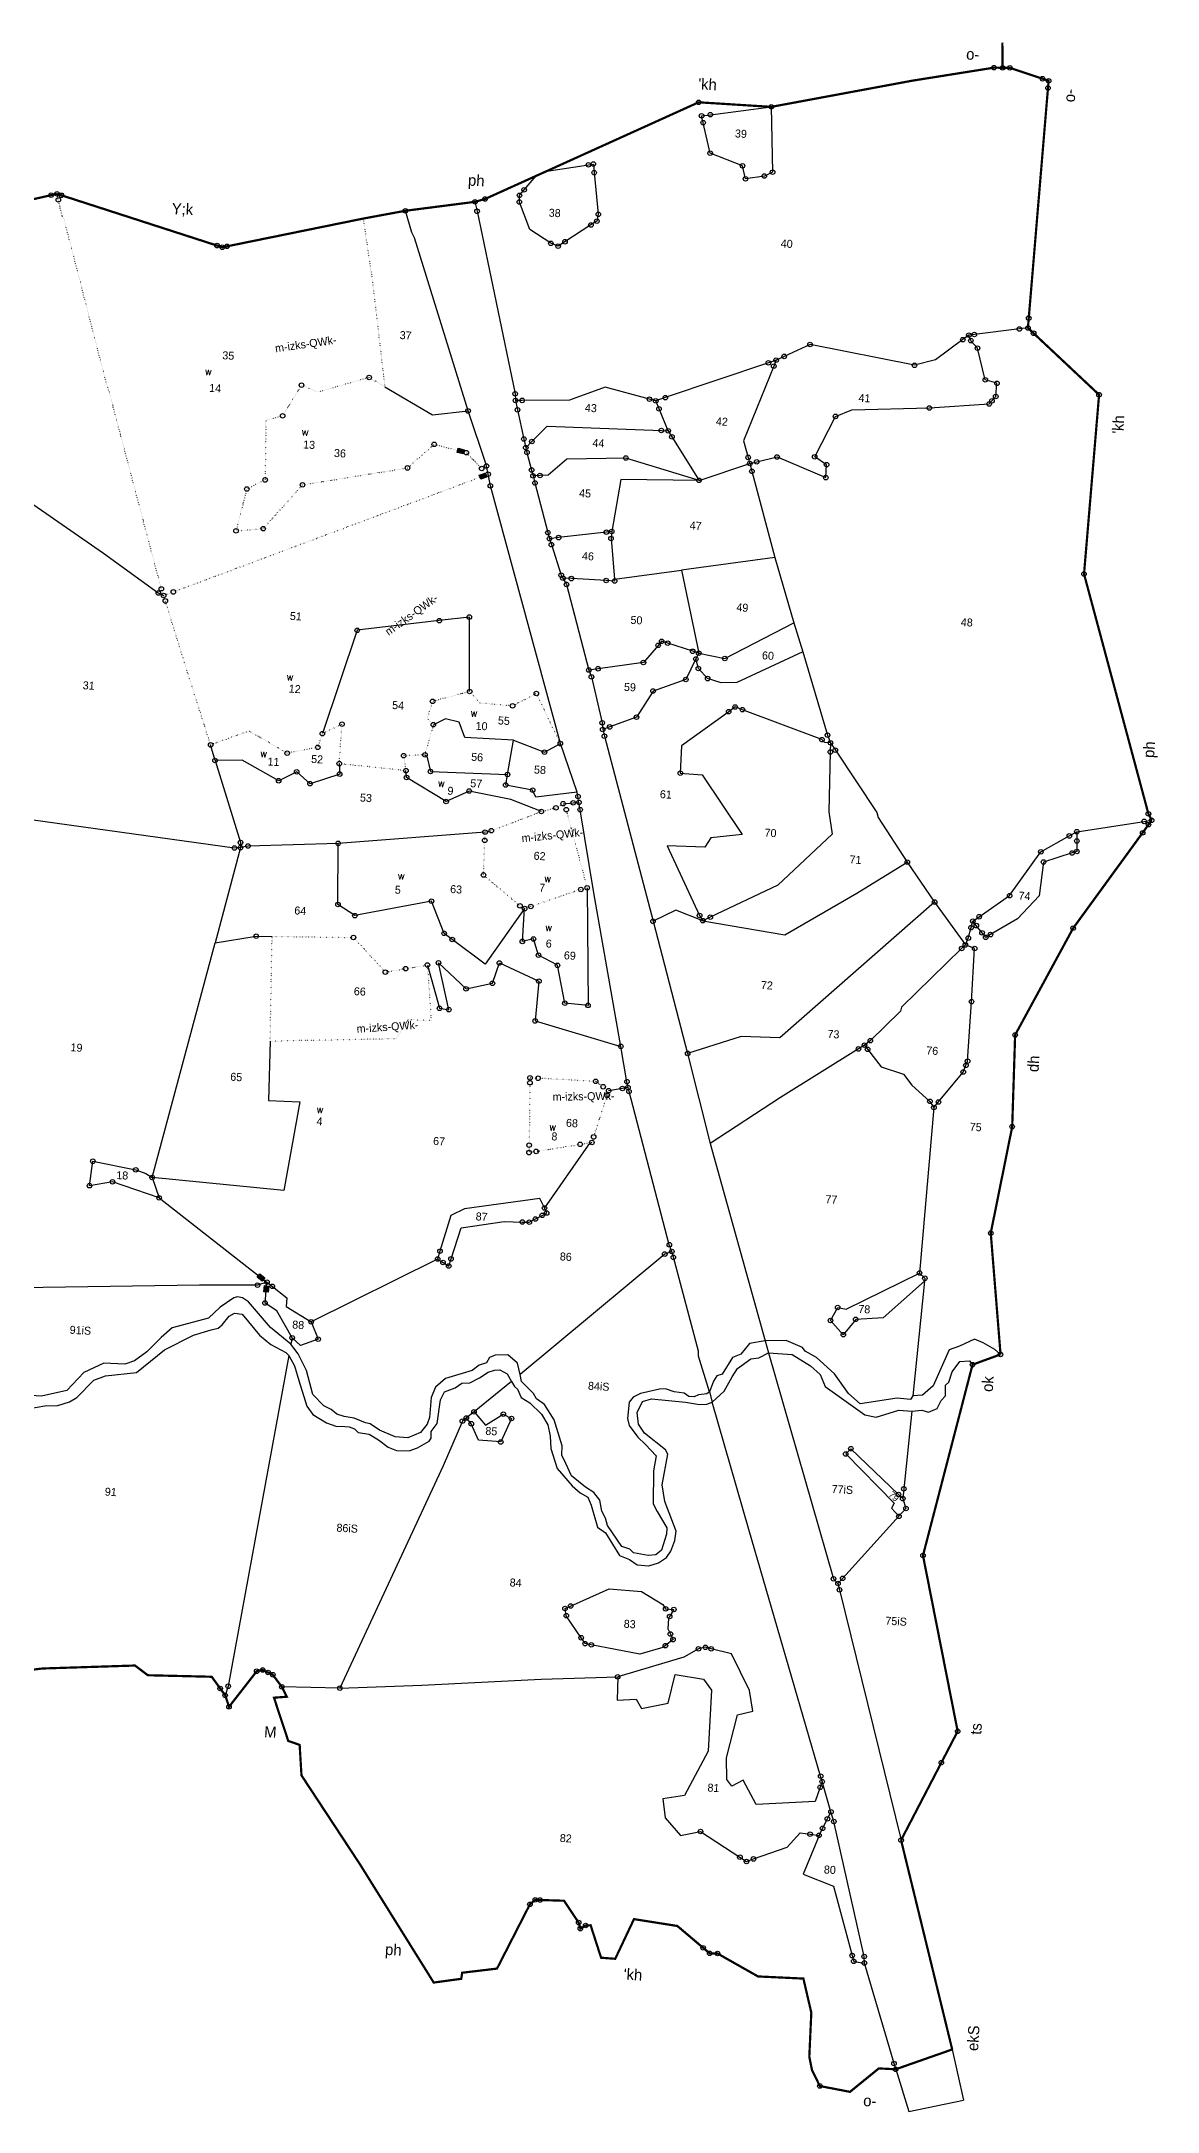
# Model space of a CAD drawing. Header units: metres. Extents: x 260764 to 263408, y 2215070 to 2217768.
# Drawn here: x 262077 to 263362, y 2215255 to 2217640 of the extents above; entities that cross this region are included whole.
import ezdxf

# ---------------------------------------------------------------- set-up
doc = ezdxf.new("R2010")
doc.units = ezdxf.units.M
doc.header["$MEASUREMENT"] = 0
doc.linetypes.add('DIVIDE', pattern=[1.25, 0.5, -0.25, 0, -0.25, 0, -0.25])
doc.linetypes.add('DOT', pattern=[0.25, 0, -0.25])
for name, color, linetype in [('OFF', 1, 'Continuous'), ('OTHERS', 1, 'Continuous'), ('POLY_FOREST', 7, 'DOT'), ('POLY_PARCEL', 6, 'Continuous'), ('POLY_RAIL', 7, 'Continuous'), ('POLY_WATER', 4, 'Continuous'), ('SYM_STONE', 1, 'Continuous'), ('TEXT_MAPIN', 7, 'Continuous'), ('TEXT_MAPOUT', 7, 'Continuous'), ('TEXT_PARCEL', 7, 'Continuous'), ('V_BOUND_LINE', 7, 'Continuous'), ('V_DIVIDE_LINE', 7, 'DIVIDE')]:
    doc.layers.add(name, color=color, linetype=linetype)
doc.styles.get("Standard").update_dxf_attribs({"font": 'simplex.shx'})
doc.styles.add('TEXT_MAP', font='', dxfattribs={"height": 1.8})
doc.styles.get('TEXT_MAP').set_extended_font_data('Kruti Dev 050')

# ---------------------------------------------------------------- blocks, each defined once
blk = doc.blocks.new('STONE')
at = {"layer": 'SYM_STONE'}
blk.add_circle((0, 0), 0.511, dxfattribs=at)
blk = doc.blocks.new('STONESQUAREFILLED')
at = {"layer": 'SYM_STONE'}
blk.add_hatch(color=256, dxfattribs=at).paths.add_polyline_path([(0.7, -0.48), (0.7, 0.48), (-0.7, 0.48), (-0.7, -0.48)])
blk.add_lwpolyline([(-0.7, 0.48), (0.7, 0.48), (0.7, -0.48), (-0.7, -0.48)], close=True, dxfattribs=at)
blk = doc.blocks.new('FG')
at = {"layer": 'OFF', "flags": 128}
blk.add_lwpolyline([(2861.78, 7147.77), (2873.87, 7151.05)], dxfattribs=at)
at = {"layer": 'OTHERS', "flags": 128}
for points in [[(2819.68, 7319.08), (2820.57, 7316.4)], [(2807.87, 7306.88), (2808.62, 7304.63)]]:
    blk.add_lwpolyline(points, dxfattribs=at)
at = {"layer": 'POLY_FOREST', "flags": 128}
for points in [[(2766.14, 7450.61), (2760.12, 7461.57), (2754.94, 7458.48), (2747.64, 7458.67), (2745.11, 7461.16), (2736.93, 7458.47), (2735.93, 7454.63), (2737.39, 7453.24), (2735.89, 7446.37), (2731.13, 7445.91), (2731.82, 7442.57), (2716.77, 7443.3), (2716.88, 7452.21), (2712.6, 7449.83), (2711.74, 7446.69), (2704.94, 7444.99), (2696.11, 7449.48), (2687.66, 7445.87), (2681.47, 7462.12), (2675.66, 7477.64), (2675.21, 7478.82), (2674.61, 7480.3), (2660.45, 7523.77), (2659.33, 7526.81), (2648.14, 7561.94), (2647.51, 7563.06), (2646.55, 7566.36), (2646.17, 7567.7)], [(2715.21, 7566.03), (2718.09, 7551.98), (2722.2, 7528.53), (2718.57, 7530.4), (2707.35, 7526.49), (2703.48, 7527.83), (2699.64, 7520.69), (2695.95, 7519.49), (2696.52, 7506.08), (2692.53, 7503.81), (2690.65, 7494.27), (2696.72, 7495.11), (2704.98, 7505.44), (2728.32, 7510.59), (2734.01, 7516.23), (2741.34, 7514.77), (2744.99, 7511.4), (2745.97, 7509.97), (2746.49, 7510.2)], [(2675.21, 7478.82), (2677.35, 7479.76), (2745.97, 7509.97)]]:
    blk.add_lwpolyline(points, dxfattribs=at)
for points in [[(2767.54, 7437.15), (2768.3, 7435.84), (2773.98, 7418.54), (2772.6, 7418.1), (2761.57, 7413.65), (2760.21, 7413.1), (2759.13, 7413.65), (2750.55, 7420.11), (2750.4, 7427.92), (2750.37, 7429.75), (2751.75, 7430.17), (2762.74, 7435.12), (2765.96, 7436.12)], [(2739.12, 7399.18), (2740.67, 7386.75), (2735.53, 7386.66), (2732.94, 7382.22), (2704.8, 7380.07), (2703.9, 7403.63), (2722.18, 7404.44), (2729.78, 7397.06), (2734.27, 7398.08)], [(2778.28, 7361.42), (2778.62, 7362.69), (2781.12, 7372.21), (2781.39, 7373.26), (2780.1, 7374.08), (2778.35, 7375.19), (2765.4, 7375.16), (2763.57, 7375.16), (2763.62, 7374.05), (2764.23, 7360.01), (2764.31, 7358.35), (2765.88, 7358.7), (2775.69, 7360.85)]]:
    blk.add_lwpolyline(points, close=True, dxfattribs=at)
at = {"layer": 'POLY_PARCEL', "flags": 128}
for points in [[(2805.39, 7596.31), (2806.5, 7581.66), (2804.71, 7580.69), (2800.51, 7579.83), (2799.66, 7582.71), (2792.26, 7585.13), (2790.29, 7591.89), (2789.85, 7593.41), (2791.81, 7593.77)], [(2791.81, 7593.77), (2805.39, 7596.31)], [(2755.79, 7579.02), (2765.08, 7580.98), (2766.17, 7581.21), (2766.47, 7579.29), (2767.92, 7569.98), (2767.69, 7568.42), (2766.4, 7567.49), (2760.79, 7563.39), (2759.32, 7562.31), (2757.64, 7562.86), (2752.78, 7565.69), (2750.05, 7571.73), (2749.98, 7573.25), (2750.96, 7574.53), (2753.48, 7577.82)], [(2865.79, 7549.91), (2863.89, 7549.57), (2853.85, 7547.76), (2852.64, 7547.54)], [(2805.11, 7515.93), (2806.62, 7516.39), (2811.13, 7517.75), (2822.34, 7513.72), (2822.34, 7516.64), (2819.58, 7518.24), (2823.73, 7527.6), (2827.28, 7529.26), (2844.68, 7530.69), (2858.06, 7532.35), (2858.64, 7533.1), (2859.44, 7534.11), (2859.55, 7537.09), (2856.89, 7537.71), (2854.74, 7544.72), (2853.14, 7546.32), (2852.64, 7547.54)], [(2852.64, 7547.54), (2851.34, 7546.46), (2845.46, 7541.57), (2840.81, 7540.08), (2817.09, 7543.44), (2811.46, 7540.42), (2809.69, 7539.47)], [(2809.69, 7539.47), (2807.99, 7538.79), (2785.29, 7529.65), (2783.19, 7528.8)], [(2809.69, 7539.47), (2809.23, 7538.1), (2803.39, 7520.91), (2804.65, 7517.28), (2805.11, 7515.93)], [(2783.19, 7528.8), (2781.75, 7529.1), (2771.64, 7531.21), (2763.85, 7527.84), (2753.2, 7527.21), (2751.7, 7527.12)], [(2722.2, 7528.53), (2733.24, 7522.84), (2741.2, 7524.16)], [(2786.35, 7522.24), (2784.03, 7527.06), (2783.19, 7528.8)], [(2754.61, 7516.63), (2755.91, 7518.1), (2759.12, 7521.71), (2784.82, 7522.21), (2786.35, 7522.24)], [(2786.35, 7522.24), (2787.28, 7520.92), (2793.92, 7511.5)], [(2793.92, 7511.5), (2777.21, 7515.58), (2763.97, 7514.56), (2759.99, 7510.74), (2758.16, 7510.57), (2756.6, 7510.42)], [(2793.92, 7511.5), (2805.11, 7515.93)], [(2805.11, 7515.93), (2805.67, 7514.2), (2811.9, 7495.1)], [(2793.92, 7511.5), (2776.34, 7510.67), (2774.97, 7498.9)], [(2631.76, 7505.63), (2633.23, 7504.72), (2661.17, 7487.56), (2673.99, 7479.34), (2675.21, 7478.82)], [(2774.97, 7498.9), (2773.78, 7498.7), (2763.12, 7496.86), (2761.09, 7496.5)], [(2774.97, 7498.9), (2774.9, 7497.31), (2776.19, 7488.25)], [(2811.9, 7495.1), (2791.09, 7491.07)], [(2811.9, 7495.1), (2817.04, 7480.67)], [(2776.19, 7488.25), (2791.09, 7491.07)], [(2791.09, 7491.07), (2796.05, 7472.68)], [(2776.19, 7488.25), (2776.25, 7487.82), (2774.33, 7487.82), (2766.51, 7487.81), (2764.61, 7487.81)], [(2796.05, 7472.68), (2801.98, 7471.81), (2817.04, 7480.67)], [(2817.04, 7480.67), (2819.36, 7474.27)], [(2745.11, 7461.16), (2744.11, 7477.87), (2737.41, 7476.69), (2719.11, 7473.48), (2712.6, 7449.83)], [(2796.05, 7472.68), (2794.67, 7473.03), (2788.95, 7474.52), (2787.57, 7474.88), (2786.84, 7473.92), (2783.75, 7469.88), (2773.66, 7467.9), (2771.6, 7467.49)], [(2795.48, 7471.34), (2793.47, 7466.6), (2786.28, 7463.6), (2782.88, 7457.51), (2777, 7454.98), (2775.46, 7454.32)], [(2819.36, 7474.27), (2804.98, 7466.55), (2801.49, 7466.33), (2798.36, 7467.08), (2796.16, 7469.24), (2795.48, 7471.34)], [(2796.05, 7472.68), (2795.48, 7471.34)], [(2819.36, 7474.27), (2826, 7455.91), (2826.77, 7454.2)], [(2826.77, 7454.2), (2825.51, 7454.22), (2824.79, 7454.82), (2806.57, 7460.54), (2804.91, 7461.06), (2803.51, 7459.92), (2793.37, 7451.64), (2793.44, 7445.49), (2798.39, 7445.41), (2808.08, 7432.47), (2801.08, 7431.34), (2799.87, 7429.18), (2791.4, 7429.02), (2799.57, 7413.78), (2800.36, 7412.64)], [(2755.58, 7450.78), (2744.61, 7450.79), (2743.19, 7454.17), (2740.01, 7454.74), (2737.39, 7453.24)], [(2826.77, 7454.2), (2826.83, 7452.16), (2827.27, 7438.67), (2828.32, 7433.69), (2816.71, 7421.6), (2802, 7413.54), (2800.36, 7412.64)], [(2826.77, 7454.2), (2827.94, 7452.64), (2838.07, 7439.17), (2838.38, 7438.03), (2845.51, 7428.39)], [(2754.66, 7442.99), (2755.58, 7450.78)], [(2755.58, 7450.78), (2762.69, 7448.49), (2766.14, 7450.61)], [(2688.85, 7442.42), (2687.66, 7445.87)], [(2716.77, 7443.3), (2717, 7440.96), (2710.47, 7438.42), (2707.32, 7440.91), (2703.4, 7438.69), (2694.96, 7442.84), (2688.85, 7442.42)], [(2762.74, 7435.12), (2755.75, 7437.46), (2746.27, 7438.8), (2741.23, 7436.16), (2732.06, 7441.03), (2731.82, 7442.57)], [(2735.89, 7446.37), (2736.35, 7446.09), (2737.35, 7442.68), (2754.66, 7442.99)], [(2770.56, 7439.9), (2761.28, 7438.27), (2760.51, 7439.8), (2754.4, 7440.61), (2754.66, 7442.99)], [(2688.85, 7442.42), (2695.61, 7424.33), (2695.68, 7423.18)], [(2883.17, 7437.39), (2898.16, 7440.55), (2899.82, 7440.9)], [(2767.54, 7437.15), (2769.78, 7437.47), (2771.06, 7437.65)], [(2883.17, 7437.39), (2883.3, 7435.3), (2883.44, 7432.95), (2882.38, 7432.55), (2876.07, 7430.15), (2875.54, 7422.49), (2871, 7417.07), (2865.12, 7413.18), (2864.07, 7412.49), (2863.19, 7413.48), (2861.81, 7415.02), (2860.97, 7415.97)], [(2860.97, 7415.97), (2862.34, 7417.04), (2868.91, 7422.17), (2875.35, 7432.4), (2881.54, 7436.34), (2883.17, 7437.39)], [(2750.37, 7429.75), (2717.53, 7425.38)], [(2695.68, 7423.18), (2694.34, 7423.02), (2634.09, 7427.9), (2631.28, 7428.25)], [(2717.53, 7425.38), (2697.35, 7423.64), (2695.68, 7423.18)], [(2760.21, 7413.1), (2752.1, 7400.12), (2744.37, 7405.25), (2742.46, 7406.51), (2739.21, 7413.58), (2722.19, 7409.35), (2718.28, 7411.63), (2717.53, 7425.38)], [(2800.36, 7412.64), (2818.98, 7410.48), (2834.57, 7420.82), (2845.51, 7428.39)], [(2845.51, 7428.39), (2852.14, 7419.77)], [(2695.68, 7423.18), (2691.19, 7401.48)], [(2852.14, 7419.77), (2819.16, 7387.34), (2810.47, 7387.11), (2798.65, 7382.64)], [(2852.14, 7419.77), (2859.6, 7410.54)], [(2773.98, 7418.54), (2775.68, 7392.16), (2770.46, 7392.35), (2768.31, 7400.78), (2763.93, 7402.82), (2762.59, 7406.39), (2760.13, 7405.7), (2760.21, 7413.1)], [(2800.36, 7412.64), (2794.16, 7414.65), (2789.19, 7411.88)], [(2859.6, 7410.54), (2860.17, 7412.11), (2860.66, 7414.49), (2860.97, 7415.97)], [(2859.6, 7410.54), (2858.8, 7409.67), (2846.06, 7395.74), (2845.9, 7394.85), (2839.48, 7387.82), (2838.22, 7386.73)], [(2854.61, 7373.61), (2855.57, 7374.92), (2860.74, 7381.96), (2861.25, 7383.5), (2861.57, 7384.45), (2861.71, 7397.87), (2861.72, 7409.85), (2859.6, 7410.54)], [(2680.05, 7347.97), (2691.19, 7401.48)], [(2691.19, 7401.48), (2700.33, 7403.48), (2703.9, 7403.63)], [(2739.12, 7399.18), (2742.38, 7389.62), (2744.49, 7389.43), (2741.58, 7399.82), (2748.1, 7394.33), (2753.94, 7395.91), (2755.25, 7400.56), (2764.35, 7396.98), (2764, 7388), (2783.55, 7383.38)], [(2838.22, 7386.73), (2836.92, 7385.82), (2820.03, 7373.93), (2804.81, 7362.7)], [(2838.22, 7386.73), (2838.98, 7385.85), (2842.25, 7382.08), (2847.33, 7380.7), (2849.38, 7378.37), (2853.63, 7374.95), (2854.61, 7373.61)], [(2704.8, 7380.07), (2705.15, 7366.7), (2712.22, 7366.82), (2709.77, 7346.69), (2680.05, 7347.97)], [(2785.7, 7374.22), (2784.45, 7373.94), (2781.39, 7373.26)], [(2854.61, 7373.61), (2853.49, 7336.26)], [(2778.28, 7361.42), (2777.51, 7360.77), (2768.49, 7346.1)], [(2681.86, 7343.47), (2671.19, 7346.48), (2666.09, 7345.32), (2666.53, 7350.86), (2676.26, 7349.47), (2678.58, 7348.81), (2680.05, 7347.97)], [(2680.05, 7347.97), (2681.86, 7343.47)], [(2768.49, 7346.1), (2767.35, 7348.17), (2750.55, 7344.89), (2747.58, 7343.22), (2745.58, 7335.06), (2745.15, 7333.28)], [(2745.15, 7333.28), (2746.41, 7332.58), (2747.73, 7331.85), (2748.15, 7333.47), (2750, 7340.56), (2759.58, 7342.53), (2763.68, 7342.67), (2765.26, 7342.72), (2766.59, 7343.52), (2768.07, 7344.41), (2769.04, 7344.99), (2768.49, 7346.1)], [(2681.86, 7343.47), (2707.14, 7325.92)], [(2797.62, 7337.95), (2796.06, 7337.28), (2765.13, 7308.37)], [(2854.71, 7334.46), (2845.9, 7325.71), (2839.75, 7325.04), (2837.16, 7321.44), (2834.11, 7324.45), (2835.56, 7327.47), (2837.48, 7327.23), (2853.49, 7336.26)], [(2853.49, 7336.26), (2854.74, 7335.15), (2854.71, 7334.46)], [(2745.15, 7333.28), (2717.57, 7317.58)], [(2854.71, 7334.46), (2853.52, 7308.58)], [(2707.14, 7325.92), (2705.06, 7325.11), (2692.07, 7324.39), (2651.99, 7321.49), (2649.63, 7321.32)], [(2713.51, 7313.73), (2709.74, 7319.58), (2706.97, 7321.2), (2707.14, 7325.92)], [(2707.14, 7325.92), (2708.41, 7325.04), (2711.83, 7322.66), (2711.74, 7320.7), (2717.57, 7317.58)], [(2717.57, 7317.58), (2719.35, 7313.76), (2715.45, 7312.09), (2713.51, 7313.73)], [(2713.51, 7313.73), (2713.29, 7312.3)], [(2712.97, 7309.73), (2703.57, 7234.66), (2703.02, 7232.58)], [(2763.31, 7306.69), (2755.26, 7299.42)], [(2853.52, 7305.16), (2852.69, 7287.57), (2852.58, 7285.38)], [(2755.26, 7299.42), (2758.01, 7296.58), (2761.86, 7299.26), (2763.75, 7298.4), (2761.64, 7292.99), (2756.65, 7293.14), (2754.79, 7296.71), (2753.62, 7297.95)], [(2755.26, 7299.42), (2753.62, 7297.95)], [(2753.62, 7297.95), (2752.77, 7297.17), (2749.06, 7286.89), (2728.66, 7235.66)], [(2852.58, 7285.38), (2851.58, 7286.23), (2840.31, 7295.93), (2839.21, 7294.68), (2850.68, 7284.27), (2850.21, 7283.06), (2851.95, 7281.36)], [(2852.58, 7285.38), (2853.43, 7283.19), (2851.95, 7281.36)], [(2851.95, 7281.36), (2840.12, 7266.71), (2839.13, 7265.48)], [(2802.16, 7252.01), (2802.82, 7250.79), (2801.19, 7249.34), (2800.64, 7248.86), (2795.54, 7247.09), (2784.54, 7248.57), (2783.14, 7248.76), (2782.18, 7250.04), (2778.57, 7254.81), (2778.19, 7256.4), (2779.42, 7257.03), (2787.85, 7261.35), (2795.17, 7261.18), (2800.08, 7258.52), (2800.77, 7257.62), (2802.61, 7257.55), (2801.77, 7255.92), (2801.53, 7255.47), (2801.53, 7253.15), (2802.16, 7252.01)], [(2838.1, 7220.78), (2837.72, 7219.49), (2836.77, 7216.21), (2823.56, 7214.83), (2820.33, 7220.07), (2817.85, 7218.64), (2816.68, 7220.07), (2816.31, 7224.9), (2818.27, 7234.74), (2821.66, 7235.7), (2820.65, 7240.32), (2816.1, 7248.32), (2811.51, 7249.21), (2810.19, 7249.47), (2808.64, 7249.05), (2805.45, 7246.98), (2790.87, 7241.74)], [(2790.87, 7241.74), (2791.03, 7236.45), (2795.27, 7236.97), (2796.64, 7234.91), (2802.52, 7236.45), (2803.74, 7242.96), (2810.16, 7242.27), (2812.07, 7239.89), (2812.14, 7226.17), (2807.4, 7215.89), (2802.53, 7214.88), (2803.32, 7210.63), (2806.98, 7206.87), (2811.44, 7208.04), (2820.6, 7202.78), (2822.14, 7201.89), (2823.68, 7202.55), (2831.04, 7205.65), (2833.8, 7209), (2836.05, 7208.83), (2838.08, 7208.68)], [(2728.66, 7235.66), (2747.05, 7237.34), (2773.7, 7240.2), (2790.87, 7241.74)], [(2728.66, 7235.66), (2715.63, 7235.2)], [(2838.08, 7208.68), (2838.79, 7210.29), (2839.75, 7212.5), (2840.46, 7214.12)], [(2838.08, 7208.68), (2835.01, 7199.72), (2841.96, 7197.44), (2847.04, 7182.09), (2847.47, 7180.81), (2849.89, 7180.57)]]:
    blk.add_lwpolyline(points, dxfattribs=at)
at = {"layer": 'POLY_RAIL', "ltscale": 10, "flags": 128}
for points in [[(2741.2, 7524.16), (2726.94, 7562.38), (2726.28, 7563.53), (2724.59, 7568.32)], [(2740.08, 7571.21), (2740.68, 7569.12), (2751.54, 7528.59), (2751.7, 7527.12)], [(2751.7, 7527.12), (2752.28, 7525.04), (2754.07, 7518.56), (2754.61, 7516.63)], [(2746.49, 7510.2), (2746.02, 7512.02), (2745.93, 7512.39), (2741.2, 7524.16)], [(2754.61, 7516.63), (2754.95, 7515.56), (2756.2, 7511.69), (2756.6, 7510.42)], [(2766.14, 7450.61), (2747.15, 7507.63), (2746.49, 7510.2)], [(2756.6, 7510.42), (2757.12, 7508.83), (2760.66, 7497.83), (2761.09, 7496.5)], [(2761.09, 7496.5), (2761.6, 7495.19), (2764.2, 7488.46), (2764.61, 7487.81)], [(2764.61, 7487.81), (2765.48, 7486.44), (2771.6, 7467.49)], [(2771.6, 7467.49), (2772.26, 7466.01), (2775.27, 7455.8), (2775.46, 7454.32)], [(2775.46, 7454.32), (2775.93, 7452.84), (2789.19, 7411.88)], [(2770.56, 7439.9), (2766.14, 7450.61)], [(2771.06, 7437.65), (2770.77, 7438.95), (2770.56, 7439.9)], [(2783.55, 7383.38), (2775.56, 7417.53), (2771.43, 7436.01), (2771.06, 7437.65)], [(2789.19, 7411.88), (2798.65, 7382.64)], [(2785.7, 7374.22), (2785.39, 7375.52), (2783.55, 7383.38)], [(2798.65, 7382.64), (2804.81, 7362.7)], [(2797.62, 7337.95), (2796.96, 7339.43), (2785.98, 7373.33), (2785.7, 7374.22)], [(2804.81, 7362.7), (2819.68, 7319.08)], [(2807.87, 7306.88), (2804.9, 7314.78), (2804.9, 7315.88), (2798.04, 7336.66), (2797.62, 7337.95)], [(2820.57, 7316.4), (2838.07, 7266.49), (2839.13, 7265.48)], [(2838.1, 7220.78), (2837.68, 7221.98), (2818.4, 7276.48), (2808.62, 7304.63)], [(2839.13, 7265.48), (2839.55, 7264.09), (2856.55, 7208.64)], [(2840.46, 7214.12), (2838.1, 7220.78)], [(2849.89, 7180.57), (2849.74, 7182.04), (2841.22, 7211.97), (2840.46, 7214.12)], [(2858.26, 7157.11), (2857.81, 7158.37), (2849.89, 7180.57)], [(2870.69, 7162.28), (2873.87, 7151.05)], [(2858.26, 7157.11), (2861.78, 7147.77)]]:
    blk.add_lwpolyline(points, dxfattribs=at)
at = {"layer": 'POLY_WATER', "flags": 128}
for points in [[(2713.29, 7312.3), (2708.54, 7315.79), (2703.24, 7321.27), (2701.87, 7322.12), (2700.73, 7322.24), (2699.92, 7321.95), (2696.95, 7319.67), (2694.44, 7317.1), (2686.45, 7314.47), (2684.1, 7312.13), (2681.08, 7308.76), (2678.45, 7306.53), (2676.27, 7305.68), (2671.59, 7305.62), (2667.19, 7303.28), (2663.6, 7299.05), (2658, 7297.46), (2655.61, 7297.46)], [(2872.7, 7319.01), (2871.38, 7320.07), (2868.64, 7321.39), (2866.64, 7322.07), (2863.39, 7320.36), (2861.09, 7319.37), (2857.96, 7311.1), (2855.67, 7308.87), (2853.52, 7308.58)], [(2655.45, 7294.54), (2658.87, 7295.34), (2661.79, 7295.57), (2664.36, 7296.54), (2665.9, 7297.57), (2669.55, 7301.74), (2672.12, 7302.82), (2679.03, 7303.96), (2684.97, 7309.39), (2691.31, 7313.1), (2695.19, 7314.47), (2696.79, 7314.99), (2697.65, 7315.74), (2699.07, 7317.79), (2700.28, 7318.52), (2701.98, 7318.4), (2706.11, 7313.95), (2708.82, 7311.96), (2712.28, 7310.35), (2712.97, 7309.73)], [(2819.68, 7319.08), (2816.21, 7318.24), (2814.39, 7315.73), (2812.56, 7314.93), (2810.45, 7311.05), (2809.3, 7310.59), (2808.61, 7309.33), (2807.87, 7306.88)], [(2853.52, 7308.58), (2853.04, 7307.73), (2850.08, 7307.9), (2841.8, 7306.13), (2839.06, 7308.3), (2835.69, 7312.53), (2831.41, 7316.01), (2828.78, 7317.26), (2828.15, 7318.01), (2824.38, 7319.38), (2819.68, 7319.08)], [(2853.52, 7305.16), (2855.73, 7305.5), (2857.27, 7305.1), (2859.17, 7306.03), (2859.97, 7307.91), (2860.88, 7308.99), (2860.71, 7311.39), (2861.45, 7312.13), (2862.08, 7314.48), (2863.62, 7316.93), (2865.84, 7317.21), (2866.54, 7316.35)], [(2765.13, 7308.37), (2764.41, 7310.92), (2762.13, 7312.69), (2759.32, 7312.41), (2758.06, 7311.84), (2757.44, 7310.58), (2755.84, 7309.96), (2754.35, 7308.7), (2748.42, 7306.53), (2746.3, 7304.48), (2745.45, 7302.09), (2745.33, 7297.56), (2744.87, 7296.07), (2743.5, 7294.13), (2740.77, 7292.77), (2737.9, 7292.77), (2734.25, 7294.09), (2732.14, 7295.4), (2731.05, 7295.57), (2728.43, 7296.48), (2726.15, 7296.71), (2724.48, 7297.12), (2723.17, 7298.14), (2721.46, 7298.83), (2718.89, 7301.28), (2717.17, 7306.6), (2715.06, 7310.19), (2713.29, 7312.3)], [(2808.62, 7304.63), (2811.13, 7307.27), (2812.73, 7310.54), (2813.87, 7312.53), (2816.72, 7314.87), (2818.5, 7315.17), (2820.57, 7316.4)], [(2820.57, 7316.4), (2825.92, 7316.36), (2830.21, 7314.02), (2832.49, 7312.18), (2833.75, 7309.56), (2843, 7303.73), (2845.58, 7303.33), (2850.6, 7305.16), (2853.52, 7305.16)], [(2712.97, 7309.73), (2714.4, 7307.46), (2715.53, 7304.24), (2717.64, 7298.58), (2719.13, 7296.81), (2722.32, 7295.05), (2724.43, 7294.48), (2726.43, 7294.48), (2727.46, 7294.48), (2728.66, 7294.08), (2729.51, 7293.28), (2732.03, 7293.1), (2734.2, 7291.9), (2736.43, 7290.41), (2738.37, 7289.73), (2741.17, 7289.84), (2743, 7290.65), (2745.57, 7292.24), (2745.97, 7292.99), (2745.91, 7294.47), (2747.11, 7296.35), (2747.56, 7301.68), (2748.36, 7303.56), (2750.76, 7304.54), (2752.19, 7305.74), (2753.96, 7305.91), (2756.08, 7307.11), (2757.9, 7308.48), (2759.33, 7309.05), (2760.53, 7309.15), (2762.18, 7308.41), (2763.31, 7306.69)], [(2807.87, 7306.88), (2807.25, 7306.42), (2805.42, 7306.08), (2804.45, 7305.56), (2803.31, 7305.62), (2802.17, 7306.25), (2799.93, 7306.42), (2797.94, 7306.99), (2796.63, 7306.88), (2792.39, 7305.62), (2790.79, 7304.76), (2789.94, 7303.57), (2789.77, 7299.9), (2790.28, 7298.3), (2792.34, 7295.79), (2794.16, 7294.25), (2796.67, 7291.85), (2796.33, 7288.42), (2796.62, 7281.06), (2797.65, 7279.39), (2799.99, 7275.8), (2800.04, 7274.42), (2799.13, 7270.77), (2797.87, 7269.63), (2796.16, 7269.35), (2792.85, 7269.81), (2791.99, 7270.55), (2790.17, 7271.06), (2786.68, 7275.58), (2786.11, 7277.23), (2785.2, 7278.71), (2784.63, 7281.17), (2783.2, 7282.82), (2781.26, 7283.9), (2777.94, 7286.26), (2776.51, 7289), (2775.54, 7290.77), (2775.48, 7292.88), (2773.37, 7298.65), (2770.97, 7301.96), (2769.14, 7303.17), (2768.4, 7304.31), (2765.55, 7306.87), (2765.13, 7308.37)], [(2763.31, 7306.69), (2764.01, 7305.61), (2764.7, 7305.04), (2765.62, 7303.26), (2767.67, 7302.12), (2770.47, 7299.72), (2772.01, 7297.43), (2772.64, 7294.92), (2772.93, 7292.19), (2774.64, 7287.73), (2778.24, 7284.07), (2780.12, 7282.59), (2781.89, 7281.68), (2782.75, 7279.96), (2784.46, 7275.11), (2786.29, 7273.91), (2789.77, 7269), (2792.06, 7268.26), (2793.82, 7267.12), (2796.46, 7267.06), (2798.57, 7267.86), (2800.28, 7269.17), (2801.19, 7270.6), (2801.99, 7273.11), (2802.11, 7275.22), (2799.19, 7281.69), (2798.4, 7285.45), (2799.31, 7292.36), (2798.68, 7293.33), (2793.82, 7296.77), (2792.34, 7298.71), (2791.88, 7301.33), (2792.91, 7303.85), (2794.91, 7304.59), (2802.62, 7304.31), (2805.76, 7303.91), (2807.42, 7304.08), (2808.62, 7304.63)]]:
    blk.add_lwpolyline(points, dxfattribs=at)
at = {"layer": 'V_BOUND_LINE', "const_width": 0.5, "flags": 128}
for points in [[(2805.39, 7596.31), (2836.65, 7603.97), (2854.85, 7607.94), (2856.8, 7608.03)], [(2856.8, 7608.03), (2858.42, 7608.11), (2865.9, 7606.07), (2867.29, 7605.69), (2867.24, 7604.05), (2865.85, 7552.14), (2865.79, 7549.91)], [(2755.79, 7579.02), (2789.02, 7596.41), (2805.39, 7596.31)], [(2740.08, 7571.21), (2742.3, 7571.97), (2753.48, 7577.82)], [(2753.48, 7577.82), (2755.79, 7579.02)], [(2715.21, 7566.03), (2724.59, 7568.32)], [(2724.59, 7568.32), (2740.08, 7571.21)], [(2576.11, 7547.19), (2577.85, 7547.67), (2592.14, 7552.17), (2644.89, 7567.33), (2646.17, 7567.7)], [(2646.17, 7567.7), (2647.18, 7567.43), (2682.76, 7558.11), (2683.95, 7557.8), (2685.01, 7558.07), (2715.21, 7566.03)], [(2865.79, 7549.91), (2867.13, 7548.79), (2882.61, 7535.81), (2881.51, 7495.36), (2899.01, 7442.31), (2899.82, 7440.9)], [(2899.82, 7440.9), (2899.17, 7439.88), (2897.95, 7437.98), (2883.58, 7415.68), (2871.91, 7390.95), (2872.42, 7370.3), (2868.96, 7346.14), (2872.7, 7319.01)], [(2872.7, 7319.01), (2866.54, 7316.35)], [(2866.54, 7316.35), (2857.85, 7272.85), (2867.87, 7233.81), (2864.61, 7226.57), (2856.55, 7208.64)], [(2703.02, 7232.58), (2701.82, 7234.05), (2699.76, 7236.58), (2685.4, 7236.11), (2682.4, 7238.13), (2661.72, 7236.29), (2643.51, 7233.12), (2629.79, 7232.17), (2627.83, 7230.75), (2626.11, 7230.21)], [(2715.63, 7235.2), (2713.44, 7237.81), (2712.36, 7238.24), (2711.12, 7238.75), (2709.79, 7238.39), (2704.03, 7230.06), (2703.02, 7232.58)], [(2858.26, 7157.11), (2854.46, 7157.09), (2848.29, 7151.46), (2841.44, 7152.38), (2839.48, 7155.88), (2838.71, 7158.84), (2838.6, 7168.75), (2836.39, 7176.31), (2826.18, 7176.21), (2816.81, 7180.84), (2815.04, 7180.78), (2813.49, 7181.95), (2807.43, 7186.52), (2797.61, 7187.51), (2793.91, 7178.36), (2790.72, 7178.42), (2787.96, 7185.58), (2786.86, 7185.47), (2785.7, 7184.7), (2785.24, 7186.03), (2781.68, 7190.75), (2776.29, 7190.61), (2775.22, 7190.59), (2774.07, 7189.52), (2767.5, 7174.66), (2759.72, 7173.28), (2759.61, 7171.91), (2753.47, 7170.72), (2735.43, 7196.32), (2721.16, 7215.57), (2720.36, 7222.4), (2717.75, 7223.14), (2714, 7232.67), (2716.88, 7233.05), (2715.63, 7235.2)], [(2856.55, 7208.64), (2870.69, 7162.28)], [(2870.69, 7162.28), (2858.26, 7157.11)]]:
    blk.add_lwpolyline(points, dxfattribs=at)
at = {"layer": 'V_DIVIDE_LINE', "ltscale": 10, "const_width": 0.5, "flags": 128}
blk.add_lwpolyline([(2856.8, 7608.03), (2856.42, 7613.7)], dxfattribs=at)
at = {"layer": 'SYM_STONE'}
for p in [(2854.85, 7607.94), (2856.8, 7608.03), (2858.42, 7608.11), (2865.9, 7606.07), (2867.29, 7605.69), (2867.24, 7604.05), (2789.02, 7596.41), (2805.39, 7596.31), (2789.85, 7593.41), (2790.29, 7591.89), (2791.81, 7593.77), (2792.26, 7585.13), (2799.66, 7582.71), (2806.5, 7581.66), (2765.08, 7580.98), (2766.17, 7581.21), (2766.47, 7579.29), (2800.51, 7579.83), (2804.71, 7580.69), (2749.98, 7573.25), (2750.96, 7574.53), (2646.17, 7567.7), (2724.59, 7568.32), (2740.08, 7571.21), (2740.68, 7569.12), (2742.3, 7571.97), (2750.05, 7571.73), (2767.69, 7568.42), (2767.92, 7569.98), (2644.89, 7567.33), (2646.55, 7566.36), (2647.18, 7567.43), (2760.79, 7563.39), (2766.4, 7567.49), (2757.64, 7562.86), (2759.32, 7562.31), (2682.76, 7558.11), (2683.95, 7557.8), (2685.01, 7558.07), (2863.89, 7549.57), (2865.79, 7549.91), (2865.85, 7552.14), (2851.34, 7546.46), (2852.64, 7547.54), (2853.14, 7546.32), (2853.85, 7547.76), (2854.74, 7544.72), (2867.13, 7548.79), (2811.46, 7540.42), (2817.09, 7543.44), (2840.81, 7540.08), (2807.99, 7538.79), (2809.23, 7538.1), (2809.69, 7539.47), (2856.89, 7537.71), (2859.55, 7537.09), (2882.61, 7535.81), (2718.57, 7530.4), (2844.68, 7530.69), (2858.06, 7532.35), (2858.64, 7533.1), (2859.44, 7534.11), (2703.48, 7527.83), (2751.54, 7528.59), (2751.7, 7527.12), (2753.2, 7527.21), (2781.75, 7529.1), (2783.19, 7528.8), (2784.03, 7527.06), (2785.29, 7529.65), (2823.73, 7527.6), (2741.2, 7524.16), (2752.28, 7525.04), (2784.82, 7522.21), (2786.35, 7522.24), (2699.64, 7520.69), (2754.07, 7518.56), (2754.61, 7516.63), (2755.91, 7518.1), (2787.28, 7520.92), (2804.65, 7517.28), (2811.13, 7517.75), (2819.58, 7518.24), (2822.34, 7516.64), (2734.01, 7516.23), (2741.34, 7514.77), (2746.02, 7512.02), (2754.95, 7515.56), (2777.21, 7515.58), (2805.11, 7515.93), (2805.67, 7514.2), (2806.62, 7516.39), (2822.34, 7513.72), (2728.32, 7510.59), (2744.99, 7511.4), (2746.49, 7510.2), (2747.15, 7507.63), (2756.2, 7511.69), (2756.6, 7510.42), (2757.12, 7508.83), (2758.16, 7510.57), (2793.92, 7511.5), (2692.53, 7503.81), (2696.52, 7506.08), (2704.98, 7505.44), (2760.66, 7497.83), (2773.78, 7498.7), (2774.97, 7498.9), (2690.65, 7494.27), (2696.72, 7495.11), (2761.09, 7496.5), (2761.6, 7495.19), (2763.12, 7496.86), (2774.9, 7497.31), (2881.51, 7495.36), (2764.2, 7488.46), (2764.61, 7487.81), (2765.48, 7486.44), (2766.51, 7487.81), (2774.33, 7487.82), (2776.25, 7487.82), (2673.99, 7479.34), (2674.61, 7480.3), (2677.35, 7479.76), (2675.21, 7478.82), (2675.66, 7477.64), (2737.41, 7476.69), (2744.11, 7477.87), (2787.57, 7474.88), (2788.95, 7474.52), (2719.11, 7473.48), (2783.75, 7469.88), (2786.84, 7473.92), (2794.67, 7473.03), (2795.48, 7471.34), (2796.05, 7472.68), (2801.98, 7471.81), (2771.6, 7467.49), (2772.26, 7466.01), (2773.66, 7467.9), (2793.47, 7466.6), (2796.16, 7469.24), (2798.36, 7467.08), (2745.11, 7461.16), (2760.12, 7461.57), (2786.28, 7463.6), (2804.91, 7461.06), (2736.93, 7458.47), (2754.94, 7458.48), (2782.88, 7457.51), (2803.51, 7459.92), (2806.57, 7460.54), (2826, 7455.91), (2716.88, 7452.21), (2737.39, 7453.24), (2775.27, 7455.8), (2775.46, 7454.32), (2775.93, 7452.84), (2777, 7454.98), (2824.79, 7454.82), (2826.77, 7454.2), (2826.83, 7452.16), (2827.94, 7452.64), (2711.74, 7446.69), (2712.6, 7449.83), (2762.69, 7448.49), (2766.14, 7450.61), (2687.66, 7445.87), (2688.85, 7442.42), (2704.94, 7444.99), (2716.77, 7443.3), (2731.13, 7445.91), (2731.82, 7442.57), (2735.89, 7446.37), (2737.35, 7442.68), (2754.66, 7442.99), (2793.44, 7445.49), (2899.01, 7442.31), (2703.4, 7438.69), (2707.32, 7440.91), (2710.47, 7438.42), (2717, 7440.96), (2732.06, 7441.03), (2746.27, 7438.8), (2754.4, 7440.61), (2760.51, 7439.8), (2769.78, 7437.47), (2770.77, 7438.95), (2771.06, 7437.65), (2883.17, 7437.39), (2897.95, 7437.98), (2898.16, 7440.55), (2899.17, 7439.88), (2899.82, 7440.9), (2741.23, 7436.16), (2762.74, 7435.12), (2765.96, 7436.12), (2767.54, 7437.15), (2768.3, 7435.84), (2771.43, 7436.01), (2881.54, 7436.34), (2883.3, 7435.3), (2883.44, 7432.95), (2750.37, 7429.75), (2751.75, 7430.17), (2845.51, 7428.39), (2875.35, 7432.4), (2876.07, 7430.15), (2882.38, 7432.55), (2695.61, 7424.33), (2697.35, 7423.64), (2717.53, 7425.38), (2750.4, 7427.92), (2694.34, 7423.02), (2695.68, 7423.18), (2750.55, 7420.11), (2852.14, 7419.77), (2868.91, 7422.17), (2772.6, 7418.1), (2773.98, 7418.54), (2860.66, 7414.49), (2860.97, 7415.97), (2861.81, 7415.02), (2862.34, 7417.04), (2883.58, 7415.68), (2718.28, 7411.63), (2722.19, 7409.35), (2739.21, 7413.58), (2759.13, 7413.65), (2760.21, 7413.1), (2761.57, 7413.65), (2789.19, 7411.88), (2799.57, 7413.78), (2800.36, 7412.64), (2802, 7413.54), (2858.8, 7409.67), (2859.6, 7410.54), (2860.17, 7412.11), (2861.72, 7409.85), (2863.19, 7413.48), (2864.07, 7412.49), (2865.12, 7413.18), (2742.46, 7406.51), (2744.37, 7405.25), (2760.13, 7405.7), (2762.59, 7406.39), (2700.33, 7403.48), (2722.18, 7404.44), (2755.25, 7400.56), (2763.93, 7402.82), (2768.31, 7400.78), (2729.78, 7397.06), (2734.27, 7398.08), (2739.12, 7399.18), (2741.58, 7399.82), (2753.94, 7395.91), (2764.35, 7396.98), (2861.71, 7397.87), (2748.1, 7394.33), (2770.46, 7392.35), (2775.68, 7392.16), (2871.91, 7390.95), (2742.38, 7389.62), (2744.49, 7389.43), (2764, 7388), (2838.22, 7386.73), (2839.48, 7387.82), (2783.55, 7383.38), (2798.65, 7382.64), (2836.92, 7385.82), (2838.98, 7385.85), (2860.74, 7381.96), (2861.25, 7383.5), (2861.57, 7384.45), (2763.57, 7375.16), (2763.62, 7374.05), (2765.4, 7375.16), (2778.35, 7375.19), (2780.1, 7374.08), (2781.12, 7372.21), (2781.39, 7373.26), (2784.45, 7373.94), (2785.39, 7375.52), (2785.7, 7374.22), (2785.98, 7373.33), (2853.63, 7374.95), (2854.61, 7373.61), (2855.57, 7374.92), (2872.42, 7370.3), (2764.23, 7360.01), (2764.31, 7358.35), (2765.88, 7358.7), (2775.69, 7360.85), (2778.28, 7361.42), (2778.62, 7362.69), (2666.53, 7350.86), (2676.26, 7349.47), (2666.09, 7345.32), (2671.19, 7346.48), (2680.05, 7347.97), (2768.07, 7344.41), (2768.49, 7346.1), (2769.04, 7344.99), (2868.96, 7346.14), (2681.86, 7343.47), (2763.68, 7342.67), (2765.26, 7342.72), (2766.59, 7343.52), (2745.58, 7335.06), (2796.06, 7337.28), (2796.96, 7339.43), (2797.62, 7337.95), (2798.04, 7336.66), (2853.49, 7336.26), (2854.74, 7335.15), (2745.15, 7333.28), (2746.41, 7332.58), (2747.73, 7331.85), (2748.15, 7333.47), (2707.14, 7325.92), (2835.56, 7327.47), (2705.06, 7325.11), (2706.97, 7321.2), (2708.41, 7325.04), (2834.11, 7324.45), (2837.16, 7321.44), (2839.75, 7325.04), (2717.57, 7317.58), (2866.54, 7316.35), (2872.7, 7319.01), (2713.51, 7313.73), (2719.35, 7313.76), (2753.62, 7297.95), (2755.26, 7299.42), (2761.86, 7299.26), (2763.75, 7298.4), (2752.77, 7297.17), (2754.79, 7296.71), (2761.64, 7292.99), (2839.21, 7294.68), (2840.31, 7295.93), (2851.58, 7286.23), (2852.58, 7285.38), (2852.69, 7287.57), (2851.95, 7281.36), (2853.43, 7283.19), (2857.85, 7272.85), (2838.07, 7266.49), (2839.13, 7265.48), (2840.12, 7266.71), (2839.55, 7264.09), (2778.19, 7256.4), (2779.42, 7257.03), (2800.77, 7257.62), (2801.77, 7255.92), (2802.61, 7257.55), (2778.57, 7254.81), (2802.16, 7252.01), (2782.18, 7250.04), (2783.14, 7248.76), (2784.54, 7248.57), (2801.19, 7249.34), (2802.82, 7250.79), (2808.64, 7249.05), (2810.19, 7249.47), (2811.51, 7249.21), (2790.87, 7241.74), (2709.79, 7238.39), (2711.12, 7238.75), (2712.36, 7238.24), (2713.44, 7237.81), (2701.82, 7234.05), (2703.02, 7232.58), (2703.57, 7234.66), (2715.63, 7235.2), (2728.66, 7235.66), (2867.87, 7233.81), (2704.03, 7230.06), (2864.61, 7226.57), (2837.68, 7221.98), (2837.72, 7219.49), (2838.1, 7220.78), (2840.46, 7214.12), (2838.79, 7210.29), (2839.75, 7212.5), (2841.22, 7211.97), (2811.44, 7208.04), (2836.05, 7208.83), (2838.08, 7208.68), (2856.55, 7208.64), (2820.6, 7202.78), (2822.14, 7201.89), (2823.68, 7202.55), (2775.22, 7190.59), (2776.29, 7190.61), (2774.07, 7189.52), (2785.24, 7186.03), (2785.7, 7184.7), (2786.86, 7185.47), (2813.49, 7181.95), (2847.04, 7182.09), (2849.74, 7182.04), (2815.04, 7180.78), (2816.81, 7180.84), (2847.47, 7180.81), (2849.89, 7180.57), (2857.81, 7158.37), (2858.26, 7157.11), (2841.44, 7152.38)]:
    blk.add_blockref('STONE', p, dxfattribs=at)
for p, rotation in [((2740.04, 7515.03), 168.7505287354034), ((2745.34, 7509.69), 203.7625170788177), ((2705.73, 7326.9), 145.2260084454142), ((2707.08, 7324.38), 267.996894458444)]:
    blk.add_blockref('STONESQUAREFILLED', p, dxfattribs=dict(at, rotation=rotation))
at = {"layer": 'TEXT_MAPIN', "style": 'TEXT_MAP'}
for rotation, p in [(11.3582, (2697.27, 7534.87)), (38.8794, (2726.23, 7472.61)), (9.0137, (2758.79, 7427.96)), (7.1205, (2724.16, 7383.05)), (4.142, (2768.96, 7370.28))]:
    blk.add_text('m-izks-QWk-', height=1.8, rotation=rotation, dxfattribs=at).set_placement(p)
at = {"layer": 'TEXT_MAPIN'}
for p in [(2681.57, 7528.87), (2704.07, 7516.53), (2703.8, 7461.3), (2745.54, 7455.53), (2698.86, 7443.76), (2739.09, 7439.35), (2731.27, 7418.05), (2764.19, 7419.29), (2765.02, 7408.32), (2716.03, 7364.53), (2768.46, 7363.55)]:
    blk.add_text('w', height=1.8, dxfattribs=at).set_placement(p)
at = {"layer": 'TEXT_MAPIN', "style": 'TEXT_MAP'}
for s, p in [('14', (2682.81, 7525.16)), ('13', (2704.62, 7513.65)), ('12', (2704.5, 7458.62)), ('10', (2746.9, 7452.66)), ('11', (2700.66, 7441.99)), ('9', (2741.41, 7437.71)), ('5', (2730.85, 7414.82)), ('7', (2763.22, 7417.11)), ('6', (2765.42, 7404.64)), ('4', (2716.23, 7361.81)), ('8', (2769.13, 7361.4))]:
    blk.add_text(s, height=1.8, dxfattribs=at).set_placement(p)
at = {"layer": 'TEXT_MAPOUT', "style": 'TEXT_MAP'}
for s, p in [('o-', (2848.46, 7609.43)), ("'kh", (2788.71, 7599.33)), ('ph', (2738.26, 7574.78)), ('Y;k', (2672.12, 7564.64)), ('M', (2712.24, 7223.67)), ('ph', (2742.15, 7176.32)), ("'kh", (2796.02, 7173.8)), ('o-', (2851.38, 7148.45))]:
    blk.add_text(s, height=2.5, dxfattribs=at).set_placement(p)
for s, p in [('o-', (2873.44, 7601.16)), ("'kh", (2888.54, 7527.29)), ('ph', (2899.58, 7454.88)), ('dh', (2877.63, 7382.85)), ('ok', (2871.43, 7310.43)), ('ts', (2873.21, 7233.29)), ('ekS', (2876.52, 7162.21))]:
    blk.add_text(s, height=2.5, rotation=90, dxfattribs=at).set_placement(p)
at = {"layer": 'TEXT_PARCEL', "style": 'TEXT_MAP'}
for s, p in [('39', (2797.57, 7589)), ('38', (2756.79, 7568.83)), ('40', (2809.25, 7564.87)), ('37', (2724.89, 7539.45)), ('35', (2685.34, 7532.65)), ('41', (2828.67, 7531.18)), ('43', (2767.38, 7525.49)), ('42', (2796.96, 7524.1)), ('44', (2769.52, 7517.67)), ('36', (2711.65, 7512.13)), ('45', (2767.17, 7506.25)), ('47', (2792.4, 7500.37)), ('46', (2768.61, 7492.16)), ('49', (2803.92, 7482.58)), ('50', (2780.31, 7478.41)), ('48', (2854.48, 7482.12)), ('51', (2703.82, 7474.96)), ('60', (2810.28, 7472.11)), ('59', (2779.7, 7463.28)), ('31', (2658.22, 7456.76)), ('54', (2727.9, 7456.25)), ('55', (2751.83, 7454.14)), ('56', (2746.3, 7445.62)), ('52', (2710.41, 7443.11)), ('58', (2760.56, 7443.57)), ('57', (2746.44, 7439.69)), ('61', (2789.13, 7439.64)), ('53', (2721.86, 7435.07)), ('70', (2813.11, 7432.32)), ('71', (2832.52, 7427.39)), ('62', (2761.57, 7424.2)), ('74', (2870.91, 7421.4)), ('63', (2743.26, 7415.66)), ('64', (2708.56, 7408.88)), ('69', (2769.63, 7402.22)), ('72', (2814.22, 7398.05)), ('66', (2722.95, 7391.5)), ('73', (2829.79, 7387.92)), ('76', (2852.17, 7385.46)), ('19', (2660.08, 7375.29)), ('65', (2696.3, 7370.71)), ('75', (2862.9, 7368.86)), ('68', (2772.23, 7364.62)), ('67', (2742.64, 7358.86)), ('77', (2831.43, 7350.77)), ('18', (2671.97, 7347.17)), ('87', (2753.16, 7342.46)), ('86', (2772.55, 7334.54)), ('78', (2840.21, 7326.54)), ('88', (2713.35, 7315.83)), ('91iS', (2663.48, 7311.83)), ('84iS', (2780.52, 7305.84)), ('85', (2758.06, 7294.41)), ('77iS', (2836.51, 7285.76)), ('91', (2673.42, 7275.92)), ('86iS', (2725.87, 7270.77)), ('84', (2765.44, 7260.67)), ('75iS', (2850.25, 7256.85)), ('83', (2791.56, 7252.84)), ('81', (2812.44, 7217.11)), ('82', (2779.94, 7203.91)), ('80', (2839.61, 7200.19))]:
    blk.add_text(s, height=1.8, dxfattribs=at).set_placement(p)
blk.add_text('79', height=1.5, rotation=320.1461, dxfattribs=at).set_placement((2849.23, 7285.9))

msp = doc.modelspace()

# ---------------------------------------------------------------- block references
at = {"xscale": 5.120319446742251, "yscale": 5.120319446742251, "zscale": 5.120319446742251, "rotation": 356.7593658415714}
msp.add_blockref('FG', (246376.9, 2179542.9), dxfattribs=at)

doc.saveas('drawing.dxf')
